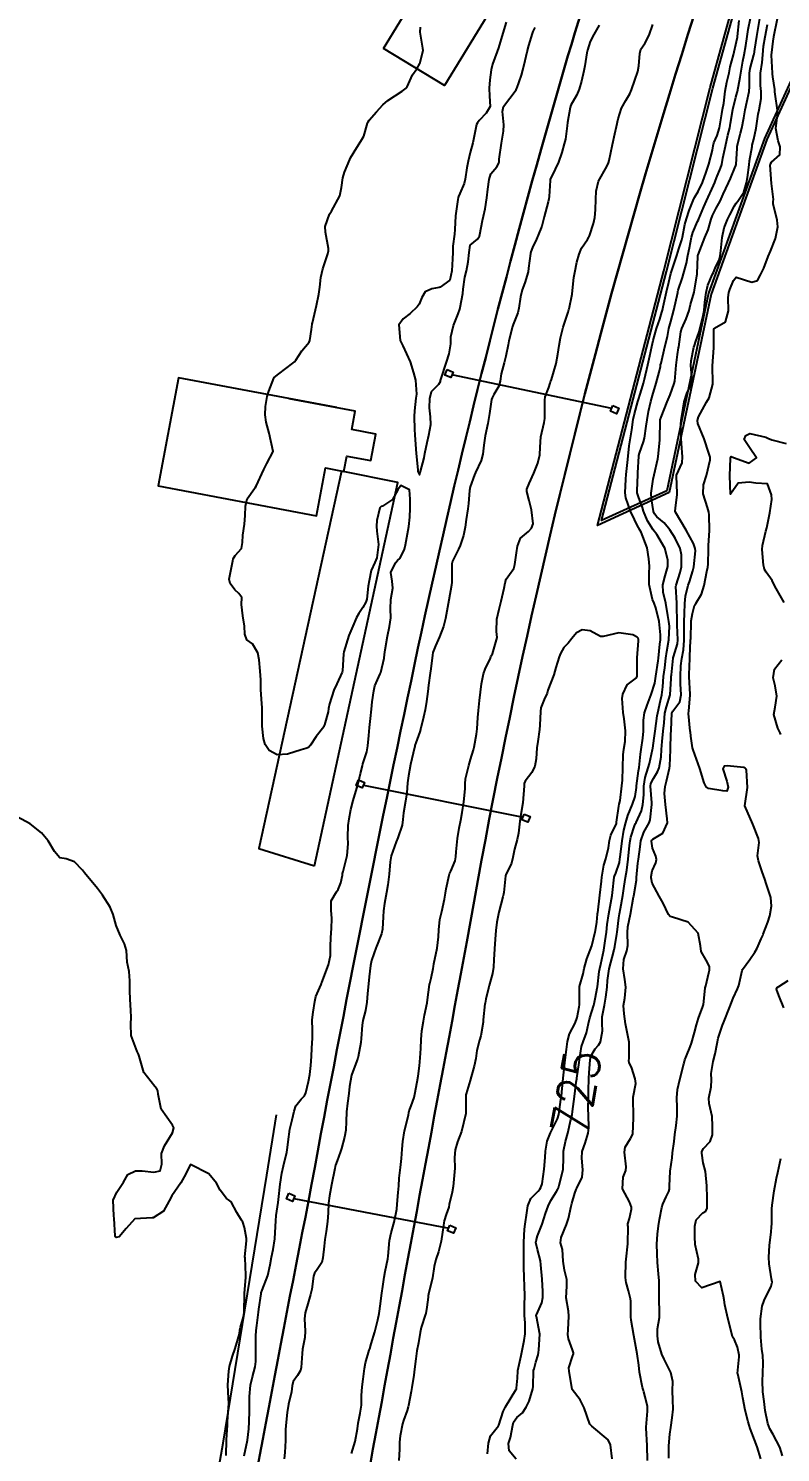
# Model space of a CAD drawing. Header units: metres. Extents: x 318500 to 325275, y 7408834 to 7428799.
# Drawn here: x 321959.7 to 322041.8, y 7417164.3 to 7417319.9 of the extents above; entities that cross this region are included whole.
import ezdxf
from ezdxf.enums import TextEntityAlignment as Align

# ---------------------------------------------------------------- set-up
doc = ezdxf.new("R2010")
doc.units = ezdxf.units.M
doc.header["$MEASUREMENT"] = 0
for name, color, linetype in [('Canaleta de Drenagem', 151, 'Continuous'), ('Cotas', 45, 'Continuous'), ('Curvas de Nivel 1m', 11, 'Continuous'), ('Curvas de Nivel 5m', 15, 'Continuous'), ('Divisas', 45, 'Continuous'), ('Edificações', 30, 'Continuous'), ('Linha Férrea', 20, 'Continuous'), ('Pórticos', 45, 'Continuous')]:
    doc.layers.add(name, color=color, linetype=linetype)
doc.styles.add('Style-STANDARD', font='STANDARD.shx')

msp = doc.modelspace()

# ---------------------------------------------------------------- linework, layer by layer
at = {"layer": 'Canaleta de Drenagem'}
for points in [[(322063.98, 7417392.73), (322067.28, 7417395.52), (322067.75, 7417387.94), (322068.48, 7417385.13), (322071.46, 7417375.5), (322071.38, 7417366.95), (322070.86, 7417363.22), (322068.83, 7417356.04), (322065.39, 7417349.92), (322062.12, 7417345.43), (322052.65, 7417331.75), (322046.46, 7417321.19), (322040.32, 7417307.77), (322034.24, 7417290.87), (322029.64, 7417269.19), (322021.81, 7417265.59), (322029.05, 7417293.43), (322034.13, 7417313.45), (322037.12, 7417324.25), (322040.83, 7417336.14), (322048.2, 7417354.74), (322052.85, 7417367.16), (322056.52, 7417376.25), (322063.12, 7417391.77)], [(322064.19, 7417392.51), (322067.02, 7417394.9), (322067.46, 7417387.89), (322068.19, 7417385.05), (322071.16, 7417375.46), (322071.08, 7417366.97), (322070.57, 7417363.29), (322068.55, 7417356.15), (322065.14, 7417350.08), (322061.88, 7417345.6), (322052.4, 7417331.91), (322046.19, 7417321.33), (322040.04, 7417307.88), (322033.95, 7417290.96), (322029.38, 7417269.4), (322022.26, 7417266.13), (322029.34, 7417293.35), (322034.42, 7417313.37), (322037.41, 7417324.16), (322041.11, 7417336.04), (322048.48, 7417354.63), (322053.13, 7417367.05), (322056.8, 7417376.13), (322063.38, 7417391.61)]]:
    msp.add_lwpolyline(points, close=True, dxfattribs=at)
at = {"layer": 'Curvas de Nivel 1m', "flags": 128}
for points, elevation in [([(322023.43, 7417163.66), (322023.22, 7417165.18), (322022.97, 7417165.74), (322021.18, 7417167.21), (322020.99, 7417167.46), (322020.34, 7417169.22), (322019.91, 7417170.1), (322019.04, 7417171.23), (322018.71, 7417173.24), (322018.7, 7417173.61), (322019.09, 7417174.84), (322019.19, 7417175.14), (322019.19, 7417175.23), (322019.1, 7417175.56), (322018.65, 7417176.77), (322018.58, 7417177.24), (322018.61, 7417177.76), (322018.68, 7417179.24), (322018.63, 7417179.77), (322018.4, 7417181.24), (322018.48, 7417182.53), (322018.45, 7417183.24), (322018.21, 7417184.25), (322018.07, 7417185.25), (322017.98, 7417186.52), (322017.76, 7417187.25), (322017.84, 7417187.82), (322018.44, 7417189.24), (322018.64, 7417189.89), (322018.92, 7417191.24), (322019, 7417191.55), (322019.33, 7417192.68), (322019.47, 7417193.09), (322019.55, 7417193.23), (322020.14, 7417194.44), (322020.22, 7417195.22), (322020.09, 7417196.51), (322020.15, 7417197.22), (322020.47, 7417198.15), (322020.79, 7417199.22), (322020.85, 7417199.8), (322020.82, 7417201.22), (322020.81, 7417201.86), (322020.83, 7417203.22), (322020.83, 7417203.86), (322020.87, 7417205.22), (322020.9, 7417205.83), (322021, 7417207.22), (322021.09, 7417207.65), (322021.54, 7417208.43), (322021.91, 7417208.84), (322022.13, 7417209.2), (322022.37, 7417210.4), (322022.31, 7417211.2), (322022.32, 7417211.93), (322022.56, 7417213.2), (322022.72, 7417214.08), (322022.86, 7417215.19), (322022.92, 7417215.91), (322023.09, 7417217.19), (322023.59, 7417219.1), (322023.61, 7417219.18), (322023.62, 7417219.24), (322023.69, 7417219.6), (322023.93, 7417220.96), (322023.96, 7417221.18), (322024.15, 7417222.76), (322024.22, 7417223.17), (322024.34, 7417223.76), (322024.58, 7417225.17), (322024.72, 7417226.22), (322024.88, 7417227.16), (322025.03, 7417227.94), (322025.18, 7417229.16), (322025.32, 7417230.64), (322025.38, 7417231.16), (322025.46, 7417231.54), (322025.86, 7417232.78), (322025.97, 7417233.05), (322026.03, 7417233.15), (322026.61, 7417234.43), (322026.77, 7417235.14), (322026.86, 7417236.19), (322026.88, 7417237.14), (322027.01, 7417238.06), (322027.36, 7417239.14), (322027.49, 7417239.61), (322027.81, 7417241.13), (322027.84, 7417241.27), (322027.99, 7417242.38), (322028.1, 7417243.13), (322028.34, 7417244.81), (322028.39, 7417245.12), (322028.69, 7417246.48), (322028.85, 7417247.12), (322028.93, 7417247.98), (322029.03, 7417249.12), (322029.15, 7417250.06), (322029.26, 7417251.11), (322029.38, 7417251.85), (322029.62, 7417253.11), (322029.67, 7417254.62), (322029.61, 7417255.11), (322029.5, 7417255.78), (322029.27, 7417257.11), (322028.99, 7417258.33), (322028.94, 7417259.12), (322029.2, 7417260.09), (322029.48, 7417261.11), (322029.5, 7417261.86), (322029.15, 7417263.12), (322028.29, 7417264.6), (322027.89, 7417265.14), (322027.27, 7417266.1), (322026.85, 7417267.15), (322026.73, 7417267.56), (322026.34, 7417268.61), (322026.15, 7417269.16), (322026.13, 7417269.38), (322026.2, 7417271.16), (322026.21, 7417271.34), (322026.32, 7417273.16), (322026.33, 7417273.23), (322026.41, 7417273.51), (322026.83, 7417274.75), (322026.93, 7417275.15), (322027.14, 7417276.46), (322027.23, 7417277.15), (322027.39, 7417278.06), (322027.64, 7417279.14), (322027.83, 7417279.8), (322028.22, 7417281.13), (322028.53, 7417282.33), (322028.69, 7417282.98), (322028.71, 7417283.13), (322028.75, 7417283.33), (322029.18, 7417285.12), (322029.45, 7417286.25), (322029.62, 7417287.11), (322029.82, 7417287.89), (322030.16, 7417289.11), (322030.58, 7417291.04), (322030.59, 7417291.1), (322030.6, 7417291.14), (322030.64, 7417291.29), (322031.08, 7417292.68), (322031.21, 7417293.09), (322031.53, 7417294.25), (322031.69, 7417295.09), (322031.85, 7417295.94), (322032.09, 7417297.09), (322032.22, 7417297.59), (322032.75, 7417298.8), (322032.84, 7417298.99), (322032.88, 7417299.08), (322033.44, 7417300.4), (322033.73, 7417301.07), (322034.47, 7417302.73), (322034.61, 7417303.05), (322034.67, 7417303.19), (322034.81, 7417303.56), (322035.25, 7417304.62), (322035.38, 7417305.04), (322035.51, 7417305.71), (322035.78, 7417307.04), (322036.05, 7417308.22), (322036.25, 7417309.03), (322036.35, 7417309.56), (322036.61, 7417311.02), (322036.92, 7417312.39), (322037.05, 7417312.89), (322037.09, 7417313.02), (322037.41, 7417314.56), (322037.47, 7417315.01), (322037.68, 7417316.32), (322037.82, 7417317.01), (322038, 7417318.01), (322038.16, 7417319.01), (322038.27, 7417319.76), (322038.51, 7417321.01)], 726), ([(322027.28, 7417163.46), (322027.22, 7417165.13), (322027.11, 7417167.01), (322027.11, 7417167.13), (322027.29, 7417168.86), (322027.29, 7417169.13), (322027.26, 7417169.37), (322027.03, 7417170.42), (322026.88, 7417170.98), (322026.83, 7417171.13), (322026.73, 7417171.45), (322026.4, 7417173.14), (322026.31, 7417173.9), (322026.14, 7417175.14), (322025.93, 7417176.33), (322025.78, 7417177.14), (322025.48, 7417178.81), (322025.45, 7417179.15), (322025.44, 7417180.88), (322025.41, 7417181.15), (322025.19, 7417181.99), (322024.94, 7417182.9), (322024.89, 7417183.15), (322024.87, 7417183.49), (322024.91, 7417185.15), (322024.94, 7417185.45), (322025.14, 7417187.15), (322025.15, 7417189.02), (322025.13, 7417189.15), (322025.12, 7417189.31), (322025.29, 7417189.92), (322025.52, 7417190.94), (322025.52, 7417191.15), (322025.32, 7417191.71), (322024.53, 7417193.16), (322024.62, 7417194.43), (322024.92, 7417195.16), (322024.96, 7417195.56), (322024.76, 7417197.16), (322024.85, 7417197.71), (322025.41, 7417198.65), (322025.61, 7417198.96), (322025.66, 7417199.15), (322025.73, 7417200.85), (322025.74, 7417201.15), (322025.7, 7417202.92), (322025.72, 7417203.15), (322025.99, 7417204.65), (322025.93, 7417205.15), (322025.51, 7417206.42), (322025.28, 7417206.92), (322025.25, 7417207.15), (322025.28, 7417207.4), (322025.26, 7417209.15), (322025.19, 7417209.52), (322024.86, 7417211.16), (322024.71, 7417212.28), (322024.64, 7417213.16), (322024.79, 7417213.99), (322024.89, 7417215.16), (322024.8, 7417216), (322024.61, 7417217.17), (322024.68, 7417218.18), (322025.03, 7417219.16), (322025.13, 7417219.72), (322025.08, 7417221.16), (322025.12, 7417221.75), (322025.4, 7417223.16), (322025.76, 7417225.05), (322025.78, 7417225.13), (322025.78, 7417225.15), (322026.06, 7417226.87), (322026.09, 7417227.15), (322026.23, 7417228.73), (322026.29, 7417229.15), (322026.46, 7417230.52), (322026.55, 7417231.14), (322026.88, 7417232.11), (322027.44, 7417233.13), (322027.55, 7417233.46), (322027.73, 7417235.13), (322027.73, 7417235.3), (322027.61, 7417237.13), (322027.65, 7417237.41), (322027.93, 7417237.97), (322028.38, 7417238.68), (322028.54, 7417239.12), (322028.75, 7417240.33), (322028.82, 7417241.12), (322028.86, 7417241.99), (322028.98, 7417243.12), (322029.08, 7417244.05), (322029.18, 7417245.11), (322029.35, 7417245.8), (322029.76, 7417247.1), (322029.85, 7417248.88), (322029.85, 7417249.1), (322029.88, 7417249.3), (322030.06, 7417251.1), (322030.07, 7417251.14), (322030.11, 7417251.27), (322030.54, 7417252.69), (322030.58, 7417253.1), (322030.53, 7417254.73), (322030.51, 7417255.1), (322030.48, 7417256.8), (322030.47, 7417257.1), (322030.37, 7417258.94), (322030.39, 7417259.1), (322030.85, 7417260.47), (322030.97, 7417261.09), (322030.97, 7417262.39), (322030.84, 7417263.09), (322030.29, 7417264.22), (322029.72, 7417265.11), (322029.08, 7417265.89), (322028.31, 7417266.54), (322028.04, 7417266.86), (322027.94, 7417267.14), (322027.71, 7417268.51), (322027.67, 7417269.14), (322027.89, 7417270.65), (322027.99, 7417271.14), (322028.4, 7417272.88), (322028.45, 7417273.13), (322028.62, 7417274.93), (322028.62, 7417275.13), (322028.64, 7417276.94), (322028.67, 7417277.13), (322028.76, 7417277.42), (322029.42, 7417279.12), (322029.74, 7417279.86), (322030.2, 7417281.1), (322030.25, 7417281.37), (322030.41, 7417283.1), (322030.55, 7417284.28), (322030.66, 7417285), (322030.68, 7417285.1), (322030.92, 7417286.76), (322031.02, 7417287.1), (322031.51, 7417288.19), (322031.81, 7417289.09), (322031.98, 7417289.73), (322032.36, 7417291.08), (322032.41, 7417291.31), (322032.67, 7417292.88), (322032.69, 7417293.06), (322032.7, 7417293.08), (322032.76, 7417295.01), (322032.77, 7417295.08), (322032.8, 7417295.18), (322033.55, 7417297.07), (322033.89, 7417297.91), (322034.22, 7417299.06), (322034.36, 7417299.45), (322034.77, 7417300.25), (322035.07, 7417300.76), (322035.21, 7417301.04), (322035.55, 7417301.8), (322036.12, 7417303.03), (322036.33, 7417303.5), (322036.82, 7417304.67), (322036.92, 7417304.92), (322036.94, 7417305.02), (322037.05, 7417306.83), (322037.08, 7417307.02), (322037.44, 7417308.44), (322037.58, 7417309.01), (322037.79, 7417310.12), (322037.94, 7417311.01), (322038.11, 7417311.82), (322038.37, 7417313.01), (322038.41, 7417313.54), (322038.41, 7417315.01), (322038.47, 7417315.5), (322038.89, 7417317), (322038.91, 7417317.08), (322039, 7417317.61), (322039.22, 7417319), (322039.25, 7417319.23), (322039.56, 7417320.99)], 727), ([(322039.64, 7417163.65), (322039.25, 7417164.97), (322038.97, 7417165.73), (322038.48, 7417166.98), (322038.27, 7417167.71), (322037.94, 7417168.98), (322037.7, 7417170.31), (322037.59, 7417170.98), (322037.13, 7417172.93), (322037.12, 7417172.99), (322037.28, 7417174.81), (322037.27, 7417174.99), (322037.11, 7417175.84), (322036.76, 7417176.64), (322036.57, 7417177), (322036.38, 7417177.75), (322036.06, 7417179.01), (322035.71, 7417180.47), (322035.64, 7417181.01), (322035.59, 7417181.42), (322035.2, 7417183.02), (322033.19, 7417182.33), (322032.5, 7417183.06), (322032.48, 7417183.79), (322032.85, 7417185.05), (322032.84, 7417185.45), (322032.49, 7417187.06), (322032.43, 7417187.9), (322032.44, 7417189.06), (322032.59, 7417189.76), (322033.3, 7417190.52), (322033.63, 7417190.72), (322033.8, 7417191.04), (322033.79, 7417192.59), (322033.77, 7417193.04), (322033.76, 7417193.46), (322033.6, 7417195.05), (322033.37, 7417196), (322033.2, 7417197.05), (322033.22, 7417197.22), (322033.4, 7417197.55), (322034.13, 7417198.32), (322034.36, 7417199.04), (322034.37, 7417199.98), (322034.32, 7417201.04), (322034.02, 7417202.48), (322033.98, 7417203.04), (322034.24, 7417204.29), (322034.25, 7417205.04), (322034.23, 7417205.76), (322034.46, 7417207.04), (322034.67, 7417207.9), (322034.87, 7417209.03), (322035, 7417209.59), (322035.47, 7417211.02), (322035.58, 7417211.29), (322036.26, 7417213.01), (322036.63, 7417213.99), (322037.11, 7417215), (322037.26, 7417215.37), (322037.62, 7417216.99), (322037.66, 7417217.09), (322038.46, 7417218.2), (322039.01, 7417218.98), (322039.24, 7417219.42), (322039.7, 7417220.44), (322039.86, 7417220.82), (322039.91, 7417220.97), (322040.4, 7417222.29), (322040.64, 7417222.96), (322040.82, 7417224.02), (322040.74, 7417224.96), (322040.25, 7417226.5), (322040.07, 7417226.97), (322039.8, 7417227.77), (322039.39, 7417228.97), (322039.29, 7417229.51), (322039.48, 7417230.97), (322039.41, 7417231.41), (322038.76, 7417232.98), (322037.9, 7417234.99), (322038.2, 7417237), (322038.08, 7417238.86), (322038.04, 7417239), (322037.95, 7417239.1), (322037.81, 7417239.15), (322035.96, 7417239.36), (322035.65, 7417239.33), (322035.49, 7417239.03), (322035.93, 7417237.69), (322036.1, 7417237.02), (322035.92, 7417236.58), (322035.51, 7417236.62), (322033.92, 7417236.88), (322033.67, 7417237.05), (322033.48, 7417237.5), (322032.99, 7417239.06), (322032.46, 7417240.59), (322032.27, 7417241.08), (322032.2, 7417241.3), (322032, 7417242.6), (322031.96, 7417243.08), (322031.95, 7417243.13), (322031.75, 7417245.08), (322031.77, 7417245.35), (322031.95, 7417247.08), (322031.95, 7417247.19), (322031.83, 7417249.08), (322031.83, 7417249.34), (322031.9, 7417251.08), (322031.91, 7417251.29), (322031.98, 7417253.08), (322031.99, 7417253.24), (322032.05, 7417255.08), (322032.06, 7417255.19), (322032.17, 7417255.97), (322032.42, 7417256.85), (322032.54, 7417257.07), (322033.16, 7417258.11), (322033.46, 7417259.06), (322033.75, 7417260.57), (322033.87, 7417261.06), (322033.91, 7417261.39), (322033.92, 7417263.06), (322033.92, 7417263.42), (322034.03, 7417265.05), (322034.01, 7417266.75), (322033.99, 7417267.05), (322033.83, 7417267.55), (322033.34, 7417269.07), (322033.38, 7417270.05), (322033.71, 7417271.06), (322034.11, 7417272.77), (322034.1, 7417273.05), (322033.97, 7417273.49), (322033.45, 7417275.06), (322032.78, 7417276.75), (322032.72, 7417277.08), (322032.84, 7417277.45), (322033.73, 7417279.06), (322034, 7417279.55), (322034.4, 7417281.05), (322034.4, 7417281.16), (322034.36, 7417283.05), (322034.51, 7417285), (322034.52, 7417285.05), (322034.52, 7417285.09), (322034.53, 7417287.05), (322034.54, 7417287.1), (322034.59, 7417287.16), (322035.79, 7417287.85), (322036.11, 7417289.03), (322036.1, 7417290.49), (322036.15, 7417291.03), (322036.28, 7417291.39), (322036.66, 7417292.36), (322036.96, 7417292.72), (322038.66, 7417292.16), (322039.29, 7417292.37), (322039.63, 7417292.99), (322039.97, 7417293.69), (322040.46, 7417294.97), (322040.71, 7417295.56), (322041.26, 7417296.96), (322041.49, 7417298.21), (322041.43, 7417298.96), (322041, 7417300.75), (322040.99, 7417300.97), (322041.02, 7417301.2), (322040.8, 7417302.97), (322040.67, 7417304.97), (322040.69, 7417305.11), (322040.83, 7417305.29), (322041.71, 7417306.09), (322041.76, 7417306.96), (322041.53, 7417307.62), (322041.29, 7417308.96), (322041.46, 7417310.41), (322041.46, 7417310.96), (322041.2, 7417312.7), (322041.18, 7417312.97), (322041.18, 7417313.21), (322040.96, 7417314.61), (322040.92, 7417314.93), (322040.92, 7417314.97), (322040.92, 7417315.01), (322040.81, 7417316.97), (322041.02, 7417318.78), (322041.06, 7417318.93), (322041.06, 7417318.97), (322041.06, 7417319.01), (322041.46, 7417320.96)], 729), ([(321983.22, 7417163.99), (321983.6, 7417165.7), (321983.74, 7417166.94), (321983.77, 7417167.7), (321983.8, 7417168.91), (321983.8, 7417169.7), (321983.79, 7417170.46), (321983.92, 7417171.7), (321984.14, 7417172.61), (321984.42, 7417173.69), (321984.49, 7417174.28), (321984.49, 7417175.69), (321984.5, 7417177.07), (321984.54, 7417177.69), (321984.6, 7417178.22), (321984.78, 7417179.69), (321984.83, 7417180.02), (321985.07, 7417181.69), (321985.09, 7417181.79), (321985.18, 7417182.07), (321985.8, 7417183.68), (321986.07, 7417184.83), (321986.21, 7417185.68), (321986.39, 7417186.53), (321986.56, 7417187.67), (321986.66, 7417189.05), (321986.69, 7417189.67), (321986.73, 7417190.23), (321986.94, 7417191.67), (321986.98, 7417192), (321987.15, 7417193.66), (321987.35, 7417194.85), (321987.53, 7417195.66), (321987.89, 7417197.15), (321987.97, 7417197.65), (321988.02, 7417198.27), (321988.22, 7417199.65), (321988.46, 7417200.68), (321988.7, 7417201.64), (321988.88, 7417202.21), (321989.46, 7417202.95), (321989.8, 7417203.29), (321989.95, 7417203.63), (321990.25, 7417204.86), (321990.39, 7417205.62), (321990.51, 7417206.62), (321990.57, 7417207.62), (321990.62, 7417208.53), (321990.69, 7417209.62), (321990.68, 7417210.49), (321990.66, 7417211.62), (321990.75, 7417212.46), (321990.94, 7417213.62), (321991.05, 7417214.17), (321991.63, 7417215.46), (321991.68, 7417215.56), (321991.69, 7417215.61), (321991.71, 7417215.69), (321992.42, 7417217.6), (321992.64, 7417218.62), (321992.67, 7417219.6), (321992.68, 7417220.61), (321992.75, 7417221.59), (321992.8, 7417222.67), (321992.71, 7417223.6), (321992.73, 7417224.61), (321993.29, 7417225.59), (321993.49, 7417225.86), (321993.77, 7417226.57), (321993.97, 7417227.4), (321993.98, 7417227.58), (321994.03, 7417227.81), (321994.46, 7417229.57), (321994.57, 7417230.83), (321994.56, 7417231.57), (321994.58, 7417232.84), (321994.68, 7417233.57), (321994.89, 7417234.57), (321995.14, 7417235.56), (321995.63, 7417237.27), (321995.71, 7417237.55), (321995.93, 7417238.53), (321996.13, 7417239.36), (321996.19, 7417239.55), (321996.63, 7417240.88), (321996.74, 7417241.54), (321996.85, 7417242.68), (321996.92, 7417243.54), (321997.03, 7417244.53), (321997.14, 7417245.54), (321997.22, 7417246.35), (321997.37, 7417247.54), (321997.49, 7417248.1), (321998.08, 7417249.38), (321998.13, 7417249.48), (321998.14, 7417249.53), (321998.51, 7417251.11), (321998.56, 7417251.52), (321998.61, 7417252.02), (321998.87, 7417253.52), (321999.11, 7417254.55), (321999.23, 7417255.51), (321999.2, 7417256.49), (321999.26, 7417257.51), (321999.45, 7417258.76), (321999.39, 7417259.51), (321999.26, 7417260.48), (321999.74, 7417261.51), (321999.97, 7417261.78), (322000.25, 7417262.03), (322000.73, 7417263.03), (322000.85, 7417263.49), (322001.08, 7417264.69), (322001.19, 7417265.49), (322001.3, 7417266.5), (322001.35, 7417267.49), (322001.37, 7417268.46), (322001.29, 7417269.49), (322000.35, 7417269.97), (322000.02, 7417269.5), (321999.42, 7417268.43), (321998.32, 7417267.71), (321998.19, 7417267.66), (321998.03, 7417267.53), (321997.71, 7417266.13), (321997.68, 7417265.54), (321997.73, 7417264.98), (321997.91, 7417263.53), (321997.72, 7417262.06), (321997.49, 7417261.54), (321997.1, 7417260.67), (321996.86, 7417259.54), (321996.78, 7417258.96), (321996.62, 7417257.55), (321996.52, 7417257.21), (321996.18, 7417256.63), (321995.74, 7417255.99), (321995.51, 7417255.56), (321995.1, 7417254.61), (321994.67, 7417253.57), (321994.11, 7417251.8), (321994.08, 7417251.58), (321993.95, 7417249.72), (321993.91, 7417249.58), (321993.33, 7417248.32), (321993.02, 7417247.6), (321992.55, 7417246.12), (321992.44, 7417245.6), (321992.38, 7417245.25), (321992, 7417243.83), (321991.94, 7417243.67), (321991.91, 7417243.61), (321991.07, 7417242.54), (321990.48, 7417241.62), (321990.25, 7417241.34), (321989.97, 7417241.24), (321989.44, 7417241.11), (321987.96, 7417240.64), (321986.83, 7417240.55), (321985.96, 7417241.02), (321985.52, 7417241.69), (321985.32, 7417242.35), (321985.18, 7417243.7), (321985.2, 7417244.51), (321985.2, 7417245.7), (321985.1, 7417246.63), (321985.05, 7417247.7), (321985.03, 7417248.74), (321984.96, 7417249.7), (321984.87, 7417250.93), (321984.72, 7417251.7), (321984.12, 7417252.66), (321983.51, 7417253.1), (321983.3, 7417253.72), (321983.27, 7417254.6), (321983.08, 7417255.73), (321982.95, 7417256.96), (321982.96, 7417257.73), (321982.65, 7417258.19), (321982.2, 7417258.58), (321981.7, 7417259.25), (321981.57, 7417259.75), (321981.69, 7417260.28), (321981.98, 7417261.74), (321982.02, 7417261.97), (321982.25, 7417262.31), (321982.92, 7417263.07), (321983.04, 7417263.73), (321983.09, 7417264.54), (321983.27, 7417265.73), (321983.35, 7417266.68), (321983.36, 7417267.72), (321983.56, 7417268.5), (321984.35, 7417269.63), (321984.39, 7417269.67), (321984.42, 7417269.71), (321984.53, 7417269.88), (321985.37, 7417271.7), (321985.7, 7417272.38), (321986.4, 7417273.69), (321985.95, 7417275.7), (321985.62, 7417276.88), (321985.53, 7417277.7), (321985.57, 7417278.6), (321985.74, 7417279.7), (321985.91, 7417280.28), (321986.45, 7417281.69), (321986.51, 7417281.78), (321987.01, 7417282.18), (321988.53, 7417283.32), (321988.72, 7417283.47), (321988.86, 7417283.66), (321989.51, 7417284.68), (321990.33, 7417285.64), (321990.4, 7417285.8), (321990.58, 7417287), (321990.65, 7417287.58), (321990.65, 7417287.64), (321990.67, 7417287.72), (321991.13, 7417289.63), (321991.38, 7417290.88), (321991.47, 7417291.63), (321991.59, 7417292.69), (321991.8, 7417293.62), (321992.35, 7417295.27), (321992.45, 7417295.61), (321992.44, 7417295.87), (321992.1, 7417297.62), (321992.08, 7417298.27), (321992.56, 7417299.61), (321992.75, 7417299.94), (321993.66, 7417301.6), (321993.86, 7417302.51), (321994, 7417303.59), (321994.19, 7417304.2), (321994.75, 7417305.58), (321994.83, 7417305.75), (321995.52, 7417306.89), (321995.98, 7417307.57), (321996.29, 7417308.14), (321996.71, 7417309.56), (321996.76, 7417309.68), (321996.88, 7417309.86), (321997.66, 7417310.79), (321998.35, 7417311.54), (321998.91, 7417312.01), (322000.47, 7417313.05), (322000.93, 7417313.36), (322000.98, 7417313.44), (322001.01, 7417313.5), (322001.61, 7417314.83), (322002.07, 7417315.49), (322002.4, 7417316.06), (322002.76, 7417317.48), (322002.75, 7417317.72), (322002.45, 7417319.49), (322002.48, 7417320.03)], 724), ([(322022, 7417320.25), (322021.41, 7417319.23), (322021, 7417318.48), (322020.72, 7417317.52), (322020.66, 7417317.24), (322020.43, 7417315.79), (322020.33, 7417315.25), (322020.08, 7417314.12), (322019.81, 7417313.25), (322019.56, 7417312.62), (322018.91, 7417311.52), (322018.81, 7417311.26), (322018.52, 7417309.63), (322018.49, 7417309.27), (322018.32, 7417307.8), (322018.19, 7417307.27), (322017.92, 7417306.35), (322017.56, 7417305.28), (322016.81, 7417303.75), (322016.66, 7417303.43), (322016.63, 7417303.29), (322016.54, 7417301.52), (322016.51, 7417301.29), (322016.42, 7417300.95), (322015.99, 7417299.3), (322015.73, 7417298.31), (322015.34, 7417297.31), (322015.14, 7417296.89), (322014.7, 7417295.95), (322014.53, 7417295.49), (322014.49, 7417295.32), (322014.29, 7417293.71), (322014.23, 7417293.32), (322013.88, 7417292.1), (322013.6, 7417291.33), (322013.4, 7417290.57), (322013.23, 7417289.33), (322013.12, 7417288.82), (322012.59, 7417287.56), (322012.52, 7417287.34), (322012.13, 7417285.78), (322012.05, 7417285.35), (322011.81, 7417284.08), (322011.63, 7417283.35), (322011.31, 7417282.15), (322011.18, 7417281.36), (322011.05, 7417280.81), (322010.49, 7417279.89), (322010.3, 7417279.56), (322010.25, 7417279.37), (322010.02, 7417277.82), (322009.95, 7417277.38), (322009.82, 7417276.75), (322009.53, 7417275.38), (322009.41, 7417274.39), (322009.28, 7417273.39), (322009.09, 7417272.69), (322008.49, 7417271.4), (322008.37, 7417271.14), (322007.92, 7417269.84), (322007.84, 7417269.41), (322007.72, 7417268.01), (322007.65, 7417267.41), (322007.47, 7417266.25), (322007.35, 7417265.41), (322007.17, 7417264.52), (322006.8, 7417263.41), (322006.65, 7417263.03), (322006.25, 7417262.3), (322005.97, 7417261.7), (322005.92, 7417261.42), (322005.9, 7417259.74), (322005.89, 7417259.42), (322005.85, 7417259.07), (322005.57, 7417257.43), (322005.37, 7417256.23), (322005.23, 7417255.43), (322005.01, 7417254.57), (322004.57, 7417253.44), (322004.12, 7417252.46), (322003.84, 7417251.72), (322003.78, 7417251.45), (322003.61, 7417249.93), (322003.55, 7417249.46), (322003.36, 7417248.16), (322003.28, 7417247.46), (322003.14, 7417246.36), (322002.98, 7417245.46), (322002.82, 7417244.66), (322002.53, 7417243.46), (322002.41, 7417243.05), (322001.98, 7417241.87), (322001.87, 7417241.57), (322001.86, 7417241.47), (322001.84, 7417241.34), (322001.39, 7417239.48), (322001.17, 7417238.24), (322001.08, 7417237.48), (322000.98, 7417236.41), (322000.84, 7417235.49), (322000.62, 7417234.23), (322000.54, 7417233.49), (322000.47, 7417232.88), (322000.02, 7417231.5), (321999.84, 7417231.05), (321999.29, 7417229.51), (321999.18, 7417228.88), (321999.06, 7417227.51), (321998.92, 7417226.36), (321998.78, 7417225.51), (321998.55, 7417224.32), (321998.45, 7417223.52), (321998.41, 7417222.84), (321998.33, 7417221.52), (321998.23, 7417220.99), (321997.68, 7417219.62), (321997.65, 7417219.56), (321997.64, 7417219.53), (321997.12, 7417218.08), (321997.02, 7417217.54), (321996.88, 7417216.3), (321996.8, 7417215.54), (321996.69, 7417214.47), (321996.61, 7417213.54), (321996.49, 7417212.64), (321996.2, 7417211.54), (321996.1, 7417211.02), (321996, 7417209.55), (321995.96, 7417209.13), (321995.69, 7417207.55), (321995.65, 7417207.42), (321995.52, 7417207.13), (321994.95, 7417205.56), (321994.73, 7417204.31), (321994.66, 7417203.56), (321994.52, 7417202.5), (321994.41, 7417201.57), (321994.36, 7417200.49), (321994.31, 7417199.57), (321994.19, 7417198.78), (321993.86, 7417197.57), (321993.75, 7417197.21), (321993.37, 7417196.19), (321993.19, 7417195.75), (321993.16, 7417195.58), (321993.14, 7417195.36), (321992.75, 7417193.59), (321992.53, 7417192.39), (321992.45, 7417191.59), (321992.38, 7417190.51), (321992.31, 7417189.59), (321992.17, 7417188.5), (321992.04, 7417187.6), (321991.96, 7417186.89), (321991.82, 7417185.6), (321991.71, 7417185.12), (321991.21, 7417184.32), (321990.89, 7417183.92), (321990.8, 7417183.61), (321990.6, 7417182.2), (321990.48, 7417181.62), (321990.18, 7417180.6), (321989.9, 7417179.62), (321989.83, 7417178.94), (321989.88, 7417177.62), (321989.84, 7417176.9), (321989.6, 7417175.62), (321989.54, 7417175.17), (321989.44, 7417173.62), (321989.38, 7417173.31), (321989.06, 7417172.75), (321988.58, 7417172.1), (321988.47, 7417171.64), (321988.38, 7417170.99), (321988.08, 7417169.64), (321987.92, 7417168.73), (321987.81, 7417167.65), (321987.75, 7417166.87), (321987.73, 7417165.65), (321987.65, 7417164.36), (321987.59, 7417163.65)], 724), ([(321994.95, 7417164.23), (321995.36, 7417165.54), (321995.6, 7417166.92), (321995.67, 7417167.54), (321995.88, 7417168.66), (321996.02, 7417169.53), (321996.05, 7417170.56), (321996.1, 7417171.54), (321996.22, 7417172.37), (321996.37, 7417173.54), (321996.48, 7417174.14), (321996.89, 7417175.53), (321996.94, 7417175.69), (321997.11, 7417176.23), (321997.49, 7417177.52), (321997.83, 7417178.83), (321997.96, 7417179.52), (321998.11, 7417180.57), (321998.23, 7417181.51), (321998.41, 7417182.73), (321998.52, 7417183.51), (321998.61, 7417184.11), (321998.91, 7417185.5), (321998.95, 7417185.79), (321999.09, 7417187.5), (321999.27, 7417188.33), (321999.6, 7417189.5), (321999.89, 7417190.91), (321999.95, 7417191.49), (322000.06, 7417192.76), (322000.12, 7417193.49), (322000.17, 7417194.31), (322000.28, 7417195.49), (322000.39, 7417196.47), (322000.49, 7417197.48), (322000.56, 7417198.32), (322000.74, 7417199.48), (322001.17, 7417201.21), (322001.21, 7417201.47), (322001.24, 7417201.68), (322001.45, 7417202.23), (322001.79, 7417203.14), (322001.87, 7417203.47), (322002.11, 7417204.84), (322002.23, 7417205.46), (322002.38, 7417206.59), (322002.46, 7417207.46), (322002.51, 7417208.49), (322002.55, 7417209.46), (322002.63, 7417210.39), (322002.8, 7417211.46), (322002.92, 7417212.13), (322003.2, 7417213.45), (322003.26, 7417213.8), (322003.47, 7417215.45), (322003.5, 7417215.59), (322003.64, 7417216.16), (322003.88, 7417217.23), (322003.91, 7417217.45), (322003.95, 7417217.74), (322004.3, 7417219.44), (322004.45, 7417220.68), (322004.48, 7417221.44), (322004.6, 7417222.56), (322004.81, 7417223.43), (322005.12, 7417224.79), (322005.2, 7417225.43), (322005.28, 7417225.92), (322005.61, 7417227.42), (322005.66, 7417227.56), (322005.8, 7417227.85), (322006.25, 7417228.97), (322006.33, 7417229.41), (322006.36, 7417229.94), (322006.51, 7417231.41), (322006.72, 7417232.54), (322006.88, 7417233.4), (322007.03, 7417234.26), (322007.21, 7417235.4), (322007.35, 7417236.84), (322007.36, 7417237.4), (322007.39, 7417237.93), (322007.75, 7417239.39), (322007.96, 7417240.04), (322008.27, 7417241.09), (322008.34, 7417241.39), (322008.59, 7417242.79), (322008.66, 7417243.38), (322008.76, 7417244.64), (322008.82, 7417245.38), (322008.94, 7417246.49), (322009.05, 7417247.38), (322009.16, 7417248.29), (322009.38, 7417249.38), (322009.56, 7417249.91), (322010.11, 7417251.11), (322010.18, 7417251.3), (322010.21, 7417251.37), (322010.33, 7417251.58), (322010.84, 7417253.36), (322010.8, 7417254.02), (322010.83, 7417255.36), (322011.08, 7417256.45), (322011.29, 7417257.35), (322011.62, 7417258.76), (322011.72, 7417259.35), (322011.83, 7417259.73), (322012.22, 7417260.23), (322012.67, 7417260.9), (322012.79, 7417261.33), (322012.97, 7417262.62), (322013.06, 7417263.33), (322013.4, 7417264.21), (322014.29, 7417264.95), (322014.61, 7417265.32), (322014.77, 7417265.78), (322014.61, 7417267.32), (322014.34, 7417268.34), (322014.08, 7417269.32), (322014.09, 7417269.58), (322014.36, 7417270.17), (322014.86, 7417271.31), (322015.29, 7417272.4), (322015.52, 7417273.3), (322015.56, 7417274.16), (322015.64, 7417275.3), (322016, 7417276.85), (322016.07, 7417277.3), (322016.05, 7417277.7), (322016.05, 7417279.3), (322016.11, 7417279.67), (322016.5, 7417280.68), (322016.65, 7417281.15), (322016.69, 7417281.29), (322016.78, 7417281.56), (322017.3, 7417283.28), (322017.49, 7417284.33), (322017.63, 7417285.27), (322017.77, 7417286.08), (322018.05, 7417287.27), (322018.61, 7417288.91), (322018.69, 7417289.18), (322018.72, 7417289.26), (322019.04, 7417290.85), (322019.07, 7417291.26), (322019.23, 7417292.68), (322019.33, 7417293.25), (322019.56, 7417294.37), (322019.8, 7417295.25), (322020.05, 7417295.9), (322020.71, 7417296.85), (322020.87, 7417297.09), (322020.93, 7417297.24), (322021.37, 7417298.6), (322021.51, 7417299.23), (322021.61, 7417300.08), (322021.62, 7417301.23), (322021.65, 7417302.1), (322021.94, 7417303.22), (322022.82, 7417304.8), (322023.01, 7417305.21), (322023.08, 7417305.46), (322023.46, 7417307.2), (322023.69, 7417308.38), (322023.89, 7417309.19), (322024.08, 7417310.01), (322024.44, 7417311.19), (322024.92, 7417312.02), (322025.36, 7417312.74), (322025.52, 7417313.17), (322025.88, 7417314.24), (322026.21, 7417315.17), (322026.34, 7417315.8), (322026.44, 7417317.17), (322026.55, 7417317.61), (322027, 7417318.26), (322027.46, 7417319.15), (322027.85, 7417320.32)], 724), ([(322011.82, 7417320.56), (322011.47, 7417319.36), (322010.99, 7417317.78), (322010.85, 7417317.37), (322010.36, 7417315.99), (322010.19, 7417315.38), (322010.05, 7417314.27), (322009.99, 7417313.38), (322010.03, 7417312.5), (322010.08, 7417311.38), (322009.67, 7417310.62), (322008.89, 7417309.82), (322008.69, 7417309.59), (322008.6, 7417309.4), (322008.32, 7417307.94), (322008.2, 7417307.41), (322007.91, 7417306.34), (322007.69, 7417305.41), (322007.55, 7417304.68), (322007.35, 7417303.41), (322007.24, 7417302.97), (322006.78, 7417301.85), (322006.65, 7417301.55), (322006.61, 7417301.42), (322006.57, 7417301.22), (322006.29, 7417299.43), (322006.22, 7417297.93), (322006.18, 7417297.43), (322006.02, 7417296.11), (322006.01, 7417295.43), (322005.97, 7417294.72), (322005.91, 7417293.43), (322005.68, 7417292.41), (322004.64, 7417291.62), (322004.51, 7417291.59), (322003.72, 7417291.46), (322002.99, 7417291.11), (322002.63, 7417290.49), (322002.32, 7417289.78), (322002.13, 7417289.48), (322001.36, 7417288.74), (322000.6, 7417288.17), (322000.13, 7417287.51), (322000.26, 7417285.8), (322000.4, 7417285.5), (322000.56, 7417285.24), (322001.37, 7417283.49), (322001.72, 7417282.29), (322001.92, 7417281.49), (322002.04, 7417279.93), (322001.98, 7417279.49), (322001.81, 7417278.14), (322001.8, 7417277.49), (322001.83, 7417276.09), (322001.85, 7417275.49), (322001.97, 7417273.92), (322002.02, 7417273.48), (322002.19, 7417271.67), (322002.2, 7417271.48), (322002.37, 7417271.15), (322002.5, 7417271.48), (322002.88, 7417272.99), (322002.97, 7417273.47), (322003.2, 7417274.68), (322003.41, 7417275.47), (322003.6, 7417276.62), (322003.58, 7417277.46), (322003.48, 7417278.45), (322003.49, 7417279.46), (322003.7, 7417280.25), (322004.5, 7417281.05), (322004.65, 7417281.31), (322004.68, 7417281.45), (322004.73, 7417281.67), (322005.32, 7417283.44), (322005.63, 7417284.34), (322005.79, 7417285.43), (322005.79, 7417286.21), (322006.08, 7417287.43), (322006.6, 7417288.7), (322006.78, 7417289.24), (322006.82, 7417289.42), (322007.1, 7417290.95), (322007.15, 7417291.41), (322007.34, 7417292.73), (322007.49, 7417293.41), (322007.68, 7417294.41), (322007.78, 7417295.41), (322007.89, 7417296.22), (322008.71, 7417296.89), (322008.91, 7417297.21), (322008.95, 7417297.4), (322009.24, 7417298.9), (322009.35, 7417299.39), (322009.54, 7417300.17), (322009.73, 7417301.39), (322009.82, 7417302.35), (322009.98, 7417303.38), (322010.17, 7417304.02), (322010.82, 7417304.79), (322011.03, 7417305.16), (322011.06, 7417305.37), (322011.08, 7417305.62), (322011.33, 7417307.36), (322011.55, 7417308.67), (322011.6, 7417309.36), (322011.45, 7417310.81), (322011.54, 7417311.36), (322012.93, 7417313.18), (322012.98, 7417313.29), (322012.99, 7417313.34), (322013.52, 7417314.77), (322013.66, 7417315.33), (322013.92, 7417316.39), (322014.12, 7417317.33), (322014.3, 7417318.03), (322014.71, 7417319.32), (322014.79, 7417319.55), (322015.02, 7417320.01)], 724), ([(322029.59, 7417163.73), (322029.61, 7417165.09), (322029.72, 7417166.34), (322029.83, 7417167.09), (322029.97, 7417168.12), (322030.09, 7417169.08), (322030.05, 7417170.1), (322030.02, 7417171.09), (322030.05, 7417172.09), (322029.82, 7417173.09), (322029.09, 7417174.55), (322028.83, 7417175.1), (322028.45, 7417176.44), (322028.36, 7417177.11), (322028.38, 7417177.86), (322028.57, 7417179.11), (322028.6, 7417179.66), (322028.54, 7417181.11), (322028.55, 7417182.47), (322028.53, 7417183.11), (322028.46, 7417183.86), (322028.37, 7417185.11), (322028.32, 7417186.04), (322028.31, 7417187.11), (322028.36, 7417188.21), (322028.47, 7417189.11), (322028.6, 7417189.8), (322028.85, 7417191.11), (322028.96, 7417191.46), (322029.33, 7417192.29), (322029.59, 7417192.84), (322029.66, 7417193.1), (322029.69, 7417193.44), (322029.75, 7417195.09), (322029.95, 7417196.52), (322030.02, 7417197.09), (322030.17, 7417198.33), (322030.27, 7417199.09), (322030.4, 7417200.06), (322030.51, 7417201.08), (322030.51, 7417202.03), (322030.47, 7417203.09), (322030.56, 7417204.01), (322030.82, 7417205.08), (322031.25, 7417206.81), (322031.3, 7417207.07), (322031.35, 7417207.25), (322031.53, 7417207.66), (322031.95, 7417208.66), (322032.09, 7417209.06), (322032.4, 7417210.23), (322032.64, 7417211.06), (322032.84, 7417211.8), (322033.33, 7417213.05), (322033.39, 7417213.27), (322033.57, 7417215.05), (322033.58, 7417215.1), (322033.63, 7417215.33), (322033.96, 7417216.74), (322034.03, 7417217.04), (322034.04, 7417217.42), (322033.67, 7417218.11), (322033.14, 7417219.06), (322033.06, 7417219.69), (322032.82, 7417221.06), (322031.73, 7417222.29), (322030, 7417222.83), (322029.74, 7417222.91), (322029.55, 7417223.1), (322028.98, 7417224.34), (322028.56, 7417225.12), (322027.78, 7417226.53), (322027.67, 7417227.13), (322027.68, 7417227.25), (322027.8, 7417227.87), (322028.17, 7417228.77), (322028.25, 7417229.12), (322028.18, 7417229.48), (322027.83, 7417230.35), (322027.72, 7417231.13), (322027.75, 7417231.23), (322027.84, 7417231.33), (322028.96, 7417232.01), (322029.44, 7417233.11), (322029.43, 7417233.55), (322029.24, 7417235.11), (322029.14, 7417236.34), (322029.19, 7417237.11), (322029.35, 7417237.69), (322029.68, 7417239.1), (322029.71, 7417239.35), (322029.79, 7417241.1), (322029.84, 7417242.94), (322029.85, 7417243.1), (322029.86, 7417243.24), (322029.93, 7417245.1), (322029.95, 7417245.18), (322030.03, 7417245.31), (322030.8, 7417246.35), (322030.95, 7417247.09), (322030.88, 7417248.29), (322030.86, 7417249.09), (322030.92, 7417250.27), (322031.03, 7417251.09), (322031.19, 7417252.02), (322031.27, 7417253.09), (322031.27, 7417253.97), (322031.27, 7417255.09), (322031.3, 7417255.97), (322031.35, 7417257.09), (322031.42, 7417257.87), (322031.72, 7417259.08), (322031.85, 7417259.46), (322032.24, 7417260.64), (322032.34, 7417261.08), (322032.51, 7417262.84), (322032.48, 7417263.08), (322032.28, 7417263.63), (322031.51, 7417265.09), (322030.32, 7417267.07), (322030.28, 7417267.14), (322030.33, 7417267.52), (322030.5, 7417268.94), (322030.51, 7417269.1), (322030.44, 7417271.04), (322030.45, 7417271.1), (322031.05, 7417272.44), (322031.1, 7417273.09), (322030.98, 7417274.54), (322030.95, 7417275.09), (322030.93, 7417276.62), (322030.96, 7417277.09), (322031.16, 7417278.4), (322031.28, 7417279.09), (322031.56, 7417280.03), (322032.07, 7417281.08), (322032.14, 7417281.46), (322032.02, 7417283.09), (322032.05, 7417283.58), (322032.35, 7417285.08), (322032.39, 7417285.25), (322032.57, 7417285.73), (322032.92, 7417286.74), (322033, 7417287.07), (322033.33, 7417288.35), (322033.48, 7417289.07), (322033.55, 7417289.99), (322033.67, 7417291.06), (322033.88, 7417291.84), (322034.39, 7417293.05), (322034.48, 7417293.25), (322034.68, 7417293.71), (322035.1, 7417294.63), (322035.21, 7417295.04), (322035.28, 7417295.61), (322035.44, 7417297.04), (322035.66, 7417298.11), (322036.01, 7417299.03), (322036.26, 7417299.53), (322036.77, 7417300.51), (322036.97, 7417300.82), (322037.15, 7417301.02), (322037.78, 7417302.02), (322038.1, 7417303.01), (322038.21, 7417303.6), (322038.37, 7417305), (322038.41, 7417305.43), (322038.69, 7417307), (322038.72, 7417307.15), (322038.87, 7417307.78), (322039.13, 7417309), (322039.37, 7417310.52), (322039.47, 7417310.99), (322039.7, 7417312.22), (322039.7, 7417312.99), (322039.63, 7417313.67), (322039.63, 7417314.99), (322039.79, 7417316.17), (322039.86, 7417316.99), (322039.96, 7417317.94), (322040.14, 7417318.98), (322040.37, 7417320.32)], 728), ([(322009.79, 7417164.2), (322009.9, 7417165.36), (322010.14, 7417166.18), (322010.99, 7417167.28), (322011.01, 7417167.31), (322011.02, 7417167.34), (322011.52, 7417168.83), (322011.76, 7417169.33), (322012.9, 7417171.18), (322012.97, 7417171.31), (322012.98, 7417171.38), (322013.06, 7417172.48), (322013.1, 7417173.28), (322013.11, 7417173.31), (322013.47, 7417174.93), (322013.55, 7417175.31), (322013.82, 7417176.59), (322013.93, 7417177.3), (322013.91, 7417178.53), (322013.83, 7417179.3), (322013.83, 7417180.64), (322013.89, 7417181.3), (322013.84, 7417182.66), (322013.79, 7417183.3), (322013.77, 7417184.75), (322013.78, 7417185.3), (322013.77, 7417186.79), (322013.76, 7417187.31), (322013.85, 7417188.73), (322013.92, 7417189.3), (322014.09, 7417190.51), (322014.22, 7417191.3), (322014.52, 7417192.1), (322015.33, 7417192.9), (322015.52, 7417193.11), (322015.62, 7417193.29), (322015.76, 7417193.7), (322015.99, 7417195.28), (322016.08, 7417196.58), (322016.12, 7417197.28), (322016.33, 7417198.36), (322016.68, 7417199.27), (322017.44, 7417200.78), (322017.59, 7417201.26), (322017.82, 7417202.9), (322017.87, 7417203.25), (322017.91, 7417203.69), (322018.07, 7417205.25), (322018.14, 7417205.89), (322018.28, 7417207.25), (322018.42, 7417208.36), (322018.54, 7417209.25), (322018.74, 7417210.07), (322019.36, 7417211.23), (322019.59, 7417211.85), (322019.81, 7417213.02), (322019.83, 7417213.23), (322019.84, 7417215.02), (322019.86, 7417215.23), (322020.23, 7417216.64), (322020.36, 7417217.22), (322020.63, 7417218.27), (322021.03, 7417219.22), (322021.2, 7417219.7), (322021.55, 7417221.21), (322021.58, 7417221.35), (322021.73, 7417222.29), (322021.81, 7417223.13), (322021.83, 7417223.21), (322021.84, 7417223.31), (322022.06, 7417225.21), (322022.24, 7417226.74), (322022.29, 7417227.2), (322022.51, 7417228.5), (322022.71, 7417229.2), (322023.02, 7417230.38), (322023.12, 7417231.19), (322023.26, 7417231.78), (322023.87, 7417233.06), (322023.89, 7417233.15), (322023.9, 7417233.18), (322024.13, 7417234.94), (322024.19, 7417235.18), (322024.29, 7417235.56), (322024.48, 7417237.17), (322024.53, 7417237.78), (322024.57, 7417239.17), (322024.6, 7417240.54), (322024.68, 7417241.17), (322024.83, 7417242.01), (322024.86, 7417243.17), (322024.71, 7417244.48), (322024.6, 7417245.17), (322024.52, 7417246.71), (322024.58, 7417247.17), (322025.05, 7417248.19), (322026.08, 7417248.97), (322026.14, 7417249.16), (322026.14, 7417251.13), (322026.14, 7417251.16), (322026.29, 7417253.01), (322026.29, 7417253.16), (322026.26, 7417253.28), (322026.14, 7417253.41), (322025.66, 7417253.65), (322024.15, 7417253.86), (322022.43, 7417253.49), (322022.14, 7417253.48), (322021.02, 7417254.09), (322020.15, 7417254.2), (322019.53, 7417253.86), (322019, 7417253.25), (322018.62, 7417252.76), (322018.13, 7417252.28), (322017.76, 7417251.62), (322017.62, 7417251.27), (322017.28, 7417250.08), (322017.04, 7417249.28), (322016.4, 7417247.62), (322016.32, 7417247.29), (322016.26, 7417247.09), (322016.05, 7417246.77), (322015.64, 7417245.69), (322015.58, 7417245.29), (322015.52, 7417243.79), (322015.48, 7417243.3), (322015.29, 7417241.99), (322015.2, 7417241.3), (322015.13, 7417240.13), (322014.97, 7417239.3), (322014.63, 7417238.61), (322013.93, 7417237.69), (322013.82, 7417237.41), (322013.8, 7417237.31), (322013.79, 7417237.18), (322013.64, 7417235.31), (322013.39, 7417233.81), (322013.32, 7417233.32), (322013.18, 7417231.99), (322013.05, 7417231.32), (322012.76, 7417230.26), (322012.56, 7417229.33), (322012.41, 7417228.73), (322011.79, 7417227.43), (322011.76, 7417227.37), (322011.76, 7417227.34), (322011.58, 7417225.53), (322011.55, 7417225.34), (322011.46, 7417225.05), (322011.02, 7417223.35), (322010.81, 7417222.26), (322010.72, 7417221.35), (322010.63, 7417220.42), (322010.55, 7417219.36), (322010.48, 7417218.17), (322010.45, 7417217.36), (322010.35, 7417216.66), (322009.98, 7417215.36), (322009.91, 7417215.08), (322009.61, 7417213.85), (322009.53, 7417213.44), (322009.51, 7417213.37), (322009.34, 7417211.62), (322009.31, 7417211.37), (322009.08, 7417209.85), (322008.94, 7417209.38), (322008.64, 7417208.27), (322008.51, 7417207.38), (322008.34, 7417206.56), (322008.02, 7417205.38), (322007.91, 7417204.97), (322007.47, 7417203.53), (322007.44, 7417203.42), (322007.43, 7417203.39), (322007.44, 7417201.39), (322006.96, 7417199.4), (322006.53, 7417198.27), (322006.26, 7417197.41), (322006.21, 7417196.58), (322006.22, 7417195.41), (322006.13, 7417194.19), (322006.04, 7417193.41), (322005.94, 7417192.8), (322005.63, 7417191.42), (322005.56, 7417191.16), (322005.29, 7417190.35), (322005.06, 7417189.65), (322005.02, 7417189.42), (322005, 7417189.15), (322004.75, 7417187.43), (322004.43, 7417186.25), (322004.16, 7417185.44), (322003.98, 7417184.67), (322003.78, 7417183.44), (322003.36, 7417181.63), (322003.33, 7417181.45), (322003.32, 7417181.31), (322003.16, 7417180.22), (322003.06, 7417179.54), (322003.04, 7417179.45), (322002.57, 7417178.01), (322002.46, 7417177.46), (322002.25, 7417176.32), (322002.08, 7417175.46), (322001.96, 7417174.59), (322001.83, 7417173.46), (322001.74, 7417172.78), (322001.54, 7417171.46), (322001.48, 7417171.02), (322001.18, 7417169.47), (322001.15, 7417169.34), (322001.01, 7417168.95), (322000.62, 7417167.85), (322000.53, 7417167.48), (322000.27, 7417166.18), (322000.2, 7417165.48), (322000.19, 7417164.72), (322000.13, 7417163.48)], 724), ([(321981.24, 7417164.03), (321981.3, 7417165.73), (321981.4, 7417167.32), (321981.42, 7417167.73), (321981.52, 7417169.23), (321981.54, 7417169.73), (321981.53, 7417170.24), (321981.45, 7417171.73), (321981.54, 7417173.25), (321981.64, 7417173.73), (321981.95, 7417174.87), (321982.24, 7417175.72), (321982.7, 7417177.3), (321982.75, 7417177.72), (321982.81, 7417178.03), (321983.14, 7417179.16), (321983.21, 7417179.65), (321983.21, 7417179.71), (321983.26, 7417181.63), (321983.27, 7417181.71), (321983.41, 7417183.5), (321983.42, 7417183.71), (321983.32, 7417185.62), (321983.31, 7417185.71), (321983.49, 7417187.48), (321983.49, 7417187.71), (321983.27, 7417188.93), (321983.07, 7417189.5), (321982.95, 7417189.71), (321982.44, 7417190.58), (321981.8, 7417191.73), (321981.52, 7417191.95), (321981.31, 7417192.1), (321980.59, 7417193.02), (321980.2, 7417193.76), (321979.35, 7417194.78), (321977.36, 7417195.79), (321976.67, 7417194.47), (321976.32, 7417193.81), (321975.32, 7417192.38), (321975.05, 7417191.82), (321974.42, 7417190.7), (321973.28, 7417189.99), (321973.16, 7417189.97), (321971.28, 7417189.87), (321970.34, 7417188.81), (321969.56, 7417187.9), (321969.25, 7417187.83), (321969.18, 7417187.9), (321969.15, 7417188), (321969.04, 7417189.9), (321968.99, 7417190.2), (321968.92, 7417191.91), (321969.32, 7417192.78), (321970.03, 7417193.89), (321970.53, 7417194.7), (321971.35, 7417195.13), (321972.08, 7417195.13), (321973.35, 7417194.97), (321974.06, 7417195.13), (321974.23, 7417195.84), (321974.2, 7417197.01), (321974.52, 7417197.83), (321975.4, 7417199.27), (321975.55, 7417199.82), (321975.41, 7417200.09), (321974.15, 7417201.84), (321973.83, 7417203.48), (321973.79, 7417203.85), (321973.7, 7417204.07), (321973.47, 7417204.32), (321972.27, 7417205.86), (321971.74, 7417207.65), (321971.68, 7417207.87), (321971.52, 7417208.16), (321970.88, 7417209.88), (321970.83, 7417211.15), (321970.88, 7417211.88), (321970.84, 7417212.62), (321970.76, 7417213.88), (321970.74, 7417214.76), (321970.75, 7417215.88), (321970.65, 7417216.9), (321970.46, 7417217.89), (321970.37, 7417219.19), (321970.17, 7417219.89), (321969.69, 7417220.85), (321969.25, 7417221.91), (321968.92, 7417223.11), (321968.6, 7417223.92), (321967.75, 7417225.21), (321967.19, 7417225.94), (321965.79, 7417227.67), (321965.58, 7417227.95), (321964.7, 7417228.87), (321963.8, 7417229.2), (321963.11, 7417229.3), (321962.51, 7417230), (321961.83, 7417231.17), (321961.1, 7417232.02), (321959.85, 7417233), (321957.87, 7417234.06)], 723)]:
    msp.add_lwpolyline(points, dxfattribs=dict(at, elevation=elevation))
at = {"layer": 'Curvas de Nivel 5m', "flags": 128}
for points, elevation in [([(322012.94, 7417163.63), (322012.16, 7417164.53), (322012.1, 7417165.32), (322012.3, 7417165.99), (322012.56, 7417167.32), (322012.65, 7417167.66), (322013, 7417168.18), (322013.61, 7417168.7), (322014.03, 7417169.3), (322014.36, 7417169.97), (322014.74, 7417171.29), (322014.77, 7417171.57), (322014.84, 7417173.29), (322014.88, 7417173.49), (322015.08, 7417174.23), (322015.35, 7417175.03), (322015.37, 7417175.29), (322015.4, 7417175.58), (322015.52, 7417177.28), (322015.15, 7417179.2), (322015.12, 7417179.29), (322015.12, 7417179.32), (322015.15, 7417179.38), (322015.75, 7417180.71), (322015.85, 7417181.28), (322015.85, 7417181.95), (322015.77, 7417183.28), (322015.64, 7417184.86), (322015.57, 7417185.28), (322015.25, 7417186.52), (322015.09, 7417187.29), (322015.1, 7417187.46), (322015.27, 7417188), (322015.76, 7417189.28), (322016.14, 7417190.44), (322016.41, 7417191.27), (322016.71, 7417191.87), (322017.33, 7417192.85), (322017.49, 7417193.11), (322017.55, 7417193.26), (322017.63, 7417193.54), (322018.06, 7417195.25), (322018.09, 7417196.54), (322018.1, 7417197.25), (322018.33, 7417198.32), (322018.58, 7417199.24), (322018.9, 7417200.71), (322019.03, 7417201.24), (322019.1, 7417201.58), (322019.29, 7417203.23), (322019.49, 7417204.79), (322019.55, 7417205.18), (322019.55, 7417205.23), (322019.81, 7417206.93), (322019.85, 7417207.23), (322020.07, 7417208.69), (322020.25, 7417209.22), (322020.61, 7417210.18), (322020.83, 7417211.22), (322020.97, 7417211.83), (322021.41, 7417213.21), (322021.45, 7417213.36), (322021.61, 7417214.08), (322021.79, 7417215.05), (322021.81, 7417215.21), (322021.99, 7417216.87), (322022.05, 7417217.2), (322022.16, 7417217.7), (322022.49, 7417219.2), (322022.66, 7417220.23), (322022.78, 7417221.19), (322022.88, 7417222.03), (322023.05, 7417223.19), (322023.35, 7417224.78), (322023.41, 7417225.19), (322023.45, 7417225.5), (322023.64, 7417227.18), (322023.67, 7417227.3), (322023.8, 7417227.61), (322024.2, 7417228.79), (322024.27, 7417229.17), (322024.31, 7417229.66), (322024.49, 7417231.17), (322024.7, 7417232.32), (322024.9, 7417233.16), (322025.12, 7417233.92), (322025.64, 7417235.15), (322025.91, 7417236.01), (322026.08, 7417236.99), (322026.09, 7417237.15), (322026.29, 7417238.8), (322026.35, 7417239.15), (322026.5, 7417240.62), (322026.57, 7417241.14), (322026.77, 7417242.36), (322026.83, 7417243.14), (322026.83, 7417244.34), (322026.95, 7417245.15), (322027.22, 7417245.97), (322027.69, 7417247.14), (322028.07, 7417248.39), (322028.2, 7417249.13), (322028.43, 7417250.8), (322028.47, 7417251.12), (322028.61, 7417252.64), (322028.68, 7417253.12), (322028.7, 7417253.67), (322028.55, 7417255.12), (322028.18, 7417256.61), (322027.99, 7417257.13), (322027.83, 7417257.5), (322027.44, 7417259.14), (322027.45, 7417260.36), (322027.5, 7417261.14), (322027.43, 7417261.96), (322027.22, 7417263.15), (322026.57, 7417264.88), (322026.4, 7417265.16), (322026.37, 7417265.22), (322026.3, 7417265.36), (322025.41, 7417267.17), (322024.89, 7417268.63), (322024.82, 7417269.18), (322024.89, 7417270.65), (322024.95, 7417271.17), (322025.09, 7417272.48), (322025.15, 7417273.17), (322025.28, 7417274.31), (322025.42, 7417275.17), (322025.56, 7417276.06), (322025.72, 7417277.17), (322025.85, 7417277.79), (322026.22, 7417279.16), (322026.29, 7417279.36), (322026.49, 7417279.96), (322026.77, 7417280.89), (322026.84, 7417281.16), (322026.95, 7417281.58), (322027.31, 7417283.15), (322027.53, 7417284.13), (322027.74, 7417285.14), (322027.89, 7417285.82), (322028.27, 7417287.13), (322028.61, 7417288.15), (322028.84, 7417288.9), (322028.91, 7417289.13), (322029, 7417289.5), (322029.36, 7417291.12), (322029.59, 7417292.18), (322029.83, 7417293.11), (322030.35, 7417294.76), (322030.46, 7417295.1), (322030.71, 7417295.8), (322031.01, 7417296.8), (322031.08, 7417297.1), (322031.36, 7417298.47), (322031.53, 7417299.09), (322031.83, 7417300.02), (322032.25, 7417301.09), (322032.42, 7417301.44), (322032.79, 7417302.07), (322033.27, 7417303.07), (322033.69, 7417304.2), (322033.97, 7417305.06), (322034.38, 7417306.59), (322034.45, 7417307.06), (322034.52, 7417307.39), (322034.87, 7417308.2), (322035.12, 7417309.05), (322035.39, 7417310.55), (322035.48, 7417311.04), (322035.6, 7417311.72), (322035.77, 7417313.04), (322035.95, 7417314.03), (322036.18, 7417315.03), (322036.32, 7417315.68), (322036.66, 7417317.02), (322037, 7417318.48), (322037.09, 7417318.94), (322037.09, 7417319.02), (322037.28, 7417320.77)], 725), ([(322042.19, 7417257.2), (322041.19, 7417258.96), (322040.88, 7417259.61), (322040.24, 7417260.5), (322040.05, 7417260.79), (322040, 7417260.97), (322039.95, 7417261.27), (322039.8, 7417262.98), (322039.84, 7417263.41), (322040.21, 7417264.97), (322040.3, 7417265.35), (322040.65, 7417266.97), (322040.85, 7417268.45), (322040.82, 7417268.96), (322040.37, 7417270.14), (322039.12, 7417270.24), (322038.37, 7417270.32), (322037.16, 7417270.22), (322036.35, 7417269.02), (322036.28, 7417271.02), (322036.35, 7417272.97), (322036.35, 7417273.02), (322036.36, 7417273.06), (322036.4, 7417273.14), (322036.67, 7417273.02), (322038.39, 7417272.39), (322039.18, 7417272.99), (322038.42, 7417274.11), (322037.83, 7417275.01), (322038, 7417275.44), (322038.44, 7417275.66), (322040.18, 7417275.23), (322040.43, 7417275.14), (322040.87, 7417274.96), (322042.42, 7417274.56)], 730), ([(322041.82, 7417242.77), (322041.75, 7417242.94), (322041.49, 7417243.46), (322041.08, 7417244.95), (322041.23, 7417245.76), (322041.39, 7417246.95), (322041.2, 7417248.08), (322040.99, 7417248.96), (322041.16, 7417249.89), (322041.96, 7417250.94)], 730), ([(322042.18, 7417212.93), (322041.62, 7417214.28), (322041.38, 7417214.94), (322041.44, 7417215.14), (322041.63, 7417215.25), (322042.65, 7417215.92)], 730), ([(322042, 7417163.97), (322041.71, 7417164.93), (322040.98, 7417166.33), (322040.64, 7417166.95), (322040.42, 7417167.52), (322040.14, 7417168.95), (322040.01, 7417169.93), (322039.87, 7417170.96), (322039.84, 7417172.17), (322039.88, 7417172.96), (322039.9, 7417174.14), (322039.87, 7417174.96), (322039.77, 7417175.62), (322039.66, 7417176.96), (322039.63, 7417178.48), (322039.62, 7417178.96), (322039.79, 7417180.34), (322040, 7417180.96), (322040.77, 7417182.52), (322040.88, 7417182.94), (322040.83, 7417183.32), (322040.55, 7417184.95), (322040.52, 7417185.67), (322040.59, 7417186.95), (322040.77, 7417188.44), (322040.83, 7417188.95), (322040.86, 7417189.37), (322040.86, 7417190.95), (322040.89, 7417191.37), (322041.12, 7417192.94), (322041.35, 7417194.31), (322041.5, 7417194.94), (322041.85, 7417196.47)], 730)]:
    msp.add_lwpolyline(points, dxfattribs=dict(at, elevation=elevation))
at = {"layer": 'Divisas'}
msp.add_lwpolyline([(321917.88, 7416908.63), (321926.39, 7416935.72), (321935.23, 7416964.26), (321945.53, 7416997.68), (321950.95, 7417016.77), (321960.64, 7417053.93), (321965.51, 7417078.64), (321969.89, 7417106.03), (321975.25, 7417139.41), (321977.35, 7417150.13), (321979.14, 7417155.29), (321980.92, 7417165.38), (321985.7, 7417194.64), (321986.74, 7417201.24)], dxfattribs=at)
at = {"layer": 'Edificações'}
for points in [[(321998.45, 7417317.71), (322005.56, 7417329.39), (322012.23, 7417325.33), (322005.12, 7417313.65)], [(321990.89, 7417228.44), (322000, 7417270.29), (321993.86, 7417271.54), (321984.82, 7417230.32)]]:
    msp.add_lwpolyline(points, close=True, dxfattribs=at)
msp.add_lwpolyline([(321993.34, 7417278.47), (321976.05, 7417281.72), (321973.83, 7417269.92), (321991.12, 7417266.67), (321992.1, 7417271.88), (321994.11, 7417271.5), (321994.43, 7417273.19), (321997.06, 7417272.7), (321997.6, 7417275.57), (321994.97, 7417276.07), (321995.35, 7417278.09), (321988.15, 7417279.44)], dxfattribs=at)
at = {"layer": 'Linha Férrea'}
for points in [[(322233.98, 7417737.99, -0.002223), (322154.87, 7417593.01), (322102.88, 7417500.14, 0.00265), (322097.4, 7417490.35, 0.027781), (322044.11, 7417386.34, 0.035735), (322015.66, 7417306.72, 0.016271), (322001.83, 7417250.43, 0.006444), (321990.25, 7417191.8, 0.008188), (321970.29, 7417080.67, -0.005901), (321965.68, 7417056.14, -0.019111), (321940.9, 7416966.47, -0.001899), (321910.16, 7416869.78), (321854.13, 7416687.43), (321842.52, 7416650.59), (321798.98, 7416497.54), (321750.6, 7416346.47)], [(321750.6, 7416346.47), (321798.98, 7416497.54), (321842.52, 7416650.59), (321854.13, 7416687.43), (321910.16, 7416869.78, 0.001899), (321940.9, 7416966.47, 0.019111), (321965.68, 7417056.14, 0.005901), (321970.29, 7417080.67, -0.008188), (321990.25, 7417191.8, -0.006444), (322001.83, 7417250.43, -0.016271), (322015.66, 7417306.72, -0.035735), (322044.11, 7417386.34, -0.027781), (322097.4, 7417490.35, -0.00265), (322102.88, 7417500.14), (322154.87, 7417593.01, 0.002223), (322233.98, 7417737.99)], [(322196.38, 7417647.06, -0.005702), (322169.67, 7417596.02), (322116.03, 7417500.08, 0.006587), (322078.7, 7417432.59, 0.020372), (322045.81, 7417359.94, 0.047465), (322007.54, 7417220.11, 0.00216), (321987.28, 7417109.25, 0.004221), (321983.53, 7417086.14), (321978.3, 7417056.21, -0.004458), (321971.58, 7417028.64, -0.003551), (321960.76, 7416990.62, -0.002117), (321921.96, 7416868.47), (321849.48, 7416633.13), (321819.64, 7416528.2), (321802, 7416472.12, -0.01056), (321778.56, 7416402.79, 0.003825)], [(321778.56, 7416402.79, 0.01056), (321802, 7416472.12), (321819.64, 7416528.2), (321849.48, 7416633.13), (321921.96, 7416868.47, 0.002117), (321960.76, 7416990.62, 0.003551), (321971.58, 7417028.64, 0.004458), (321978.3, 7417056.21), (321983.53, 7417086.14, -0.004221), (321987.28, 7417109.25, -0.00216), (322007.54, 7417220.11, -0.047465), (322045.81, 7417359.94, -0.020372), (322078.7, 7417432.59, -0.006587), (322116.03, 7417500.08), (322169.67, 7417596.02, 0.005702), (322196.38, 7417647.06, 0.006143)]]:
    msp.add_lwpolyline(points, format="xyb", dxfattribs=at)
at = {"layer": 'Pórticos'}
for points in [[(322005.38, 7417282.63), (322006.04, 7417282.36), (322005.79, 7417281.75), (322005.13, 7417282.02)], [(322023.48, 7417278.69), (322024.15, 7417278.42), (322023.9, 7417277.81), (322023.24, 7417278.08)], [(321995.7, 7417237.81), (321996.36, 7417237.54), (321996.12, 7417236.93), (321995.45, 7417237.2)], [(322013.8, 7417234.07), (322014.47, 7417233.8), (322014.22, 7417233.18), (322013.56, 7417233.45)], [(321988.1, 7417192.66), (321988.76, 7417192.39), (321988.52, 7417191.78), (321987.85, 7417192.05)], [(322005.69, 7417189.17), (322006.35, 7417188.9), (322006.1, 7417188.29), (322005.44, 7417188.56)]]:
    msp.add_lwpolyline(points, close=True, dxfattribs=at)
for points in [[(322023.36, 7417278.38), (322005.92, 7417282.05)], [(321996.24, 7417237.24), (322013.68, 7417233.76)], [(321988.64, 7417192.08), (322005.56, 7417188.87)]]:
    msp.add_lwpolyline(points, dxfattribs=at)

# ---------------------------------------------------------------- texts
at = {"layer": 'Cotas', "style": 'Style-STANDARD'}
msp.add_text('725', height=4, rotation=79.7878, dxfattribs=at).set_placement((322019.48, 7417203.67, 725), align=Align.MIDDLE_CENTER)

doc.saveas('drawing.dxf')
